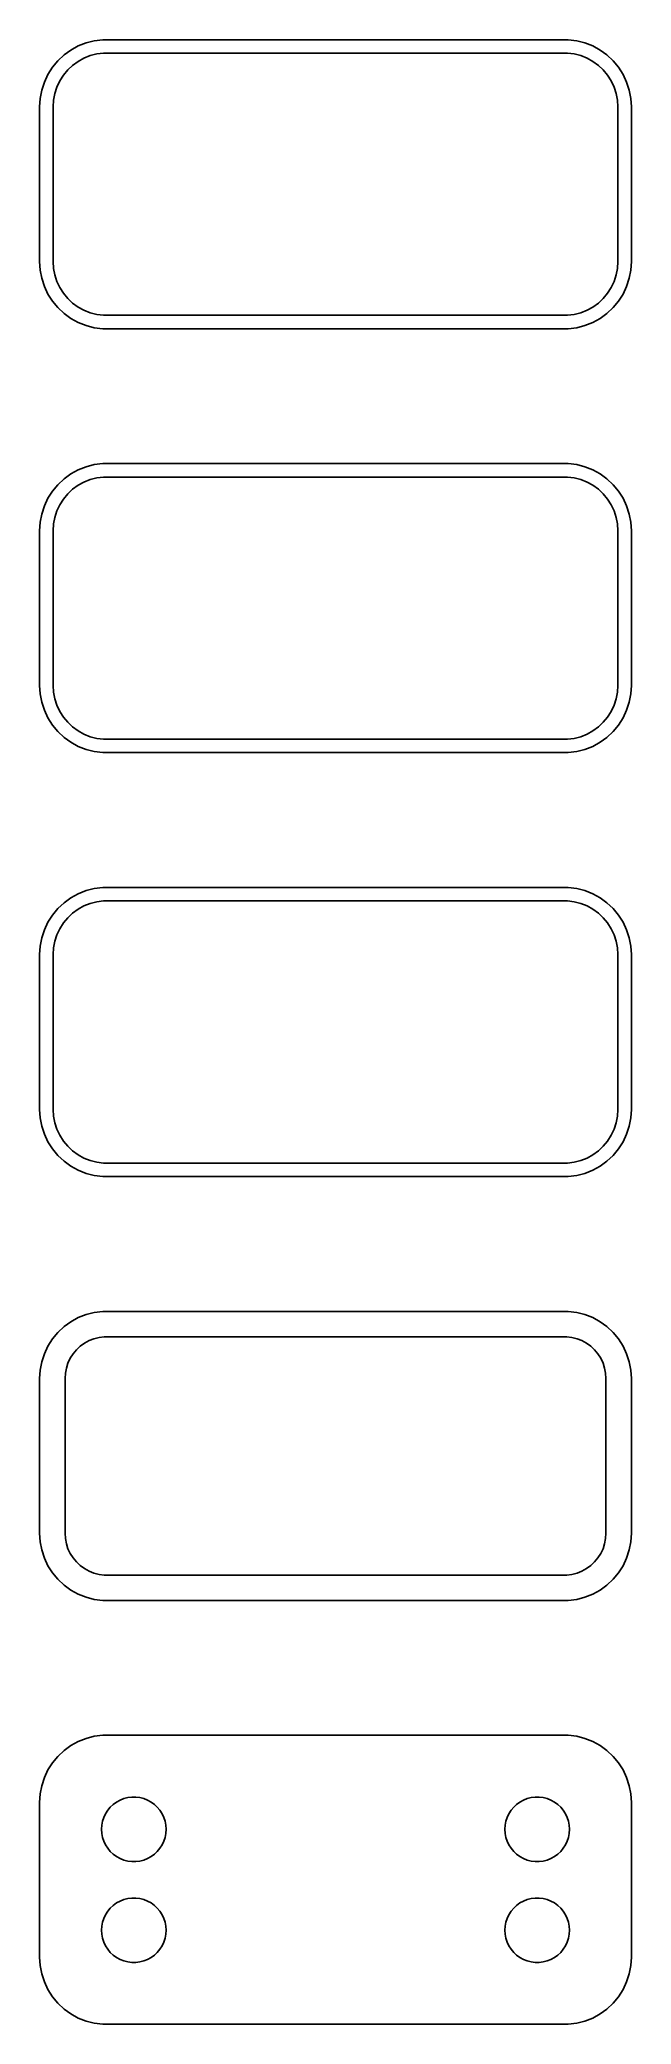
# Model space of a CAD drawing. Header units: metres. Extents: x -22 to 22, y 147 to 294.
import ezdxf

# ---------------------------------------------------------------- set-up
doc = ezdxf.new("R2010")
doc.units = ezdxf.units.M

msp = doc.modelspace()

# ---------------------------------------------------------------- linework, layer by layer
for p, q in [((-19.1289, 293.774), (-19.6791, 293.472)), ((-18.5451, 294.005), (-19.1289, 293.774)), ((-17.9369, 294.161), (-18.5451, 294.005)), ((-17.3139, 294.24), (-17.9369, 294.161)), ((17.3139, 294.24), (-17.3139, 294.24)), ((17.9369, 294.161), (17.3139, 294.24)), ((18.5451, 294.005), (17.9369, 294.161)), ((19.1289, 293.774), (18.5451, 294.005)), ((19.6791, 293.472), (19.1289, 293.774)), ((-21.0451, 292.189), (-21.3815, 291.659)), ((-20.6448, 292.673), (-21.0451, 292.189)), ((-20.1871, 293.103), (-20.6448, 292.673)), ((-19.6791, 293.472), (-20.1871, 293.103)), ((-19.9159, 291.988), (-19.5497, 292.332)), ((-19.5497, 292.332), (-19.1433, 292.627)), ((-19.1433, 292.627), (-18.7031, 292.869)), ((-18.7031, 292.869), (-18.2361, 293.054)), ((-18.2361, 293.054), (-17.7495, 293.179)), ((-17.7495, 293.179), (-17.2512, 293.242)), ((-17.2512, 293.242), (17.2512, 293.242)), ((17.2512, 293.242), (17.7495, 293.179)), ((17.7495, 293.179), (18.2361, 293.054)), ((18.2361, 293.054), (18.7031, 292.869)), ((18.7031, 292.869), (19.1433, 292.627)), ((19.1433, 292.627), (19.5497, 292.332)), ((19.5497, 292.332), (19.9159, 291.988)), ((20.1871, 293.103), (19.6791, 293.472)), ((20.6448, 292.673), (20.1871, 293.103)), ((21.0451, 292.189), (20.6448, 292.673)), ((21.3815, 291.659), (21.0451, 292.189)), ((-21.6489, 291.091), (-21.8429, 290.493)), ((-21.3815, 291.659), (-21.6489, 291.091)), ((-20.8743, 290.245), (-20.7191, 290.722)), ((-20.7191, 290.722), (-20.5052, 291.177)), ((-20.5052, 291.177), (-20.2361, 291.601)), ((-20.2361, 291.601), (-19.9159, 291.988)), ((19.9159, 291.988), (20.2361, 291.601)), ((20.2361, 291.601), (20.5052, 291.177)), ((20.5052, 291.177), (20.7191, 290.722)), ((20.7191, 290.722), (20.8743, 290.245)), ((21.6489, 291.091), (21.3815, 291.659)), ((21.8429, 290.493), (21.6489, 291.091)), ((-21.9606, 289.877), (-22, 289.25)), ((-22, 289.25), (-22, 277.75)), ((-21.8429, 290.493), (-21.9606, 289.877)), ((-21, 289.25), (-20.9684, 289.751)), ((-21, 277.75), (-21, 289.25)), ((-20.9684, 289.751), (-20.8743, 290.245)), ((20.8743, 290.245), (20.9684, 289.751)), ((20.9684, 289.751), (21, 289.25)), ((21, 289.25), (21, 277.75)), ((21.9606, 289.877), (21.8429, 290.493)), ((22, 289.25), (21.9606, 289.877)), ((22, 277.75), (22, 289.25)), ((-22, 277.75), (-21.9606, 277.123)), ((-20.9684, 277.249), (-21, 277.75)), ((21, 277.75), (20.9684, 277.249)), ((21.9606, 277.123), (22, 277.75)), ((-21.9606, 277.123), (-21.8429, 276.507)), ((-21.8429, 276.507), (-21.6489, 275.909)), ((-21.6489, 275.909), (-21.3815, 275.341)), ((-20.8743, 276.755), (-20.9684, 277.249)), ((-20.7191, 276.278), (-20.8743, 276.755)), ((-20.5052, 275.823), (-20.7191, 276.278)), ((-20.2361, 275.399), (-20.5052, 275.823)), ((20.5052, 275.823), (20.2361, 275.399)), ((20.7191, 276.278), (20.5052, 275.823)), ((20.8743, 276.755), (20.7191, 276.278)), ((20.9684, 277.249), (20.8743, 276.755)), ((21.3815, 275.341), (21.6489, 275.909)), ((21.6489, 275.909), (21.8429, 276.507)), ((21.8429, 276.507), (21.9606, 277.123)), ((-21.3815, 275.341), (-21.0451, 274.811)), ((-21.0451, 274.811), (-20.6448, 274.327)), ((-20.6448, 274.327), (-20.1871, 273.897)), ((-19.9159, 275.012), (-20.2361, 275.399)), ((-19.5497, 274.668), (-19.9159, 275.012)), ((-19.1433, 274.373), (-19.5497, 274.668)), ((-18.7031, 274.131), (-19.1433, 274.373)), ((19.1433, 274.373), (18.7031, 274.131)), ((19.5497, 274.668), (19.1433, 274.373)), ((19.9159, 275.012), (19.5497, 274.668)), ((20.2361, 275.399), (19.9159, 275.012)), ((20.1871, 273.897), (20.6448, 274.327)), ((20.6448, 274.327), (21.0451, 274.811)), ((21.0451, 274.811), (21.3815, 275.341)), ((-20.1871, 273.897), (-19.6791, 273.528)), ((-19.6791, 273.528), (-19.1289, 273.226)), ((-19.1289, 273.226), (-18.5451, 272.995)), ((-18.2361, 273.946), (-18.7031, 274.131)), ((-18.5451, 272.995), (-17.9369, 272.839)), ((-17.7495, 273.821), (-18.2361, 273.946)), ((-17.9369, 272.839), (-17.3139, 272.76)), ((-17.2512, 273.758), (-17.7495, 273.821)), ((17.2512, 273.758), (-17.2512, 273.758)), ((17.7495, 273.821), (17.2512, 273.758)), ((17.3139, 272.76), (17.9369, 272.839)), ((18.2361, 273.946), (17.7495, 273.821)), ((17.9369, 272.839), (18.5451, 272.995)), ((18.7031, 274.131), (18.2361, 273.946)), ((18.5451, 272.995), (19.1289, 273.226)), ((19.1289, 273.226), (19.6791, 273.528)), ((19.6791, 273.528), (20.1871, 273.897)), ((-17.3139, 272.76), (17.3139, 272.76)), ((-17.9369, 262.661), (-18.5451, 262.505)), ((-17.3139, 262.74), (-17.9369, 262.661)), ((17.3139, 262.74), (-17.3139, 262.74)), ((17.9369, 262.661), (17.3139, 262.74)), ((18.5451, 262.505), (17.9369, 262.661)), ((-20.6448, 261.173), (-21.0451, 260.689)), ((-20.1871, 261.603), (-20.6448, 261.173)), ((-19.6791, 261.972), (-20.1871, 261.603)), ((-19.1289, 262.274), (-19.6791, 261.972)), ((-19.5497, 260.832), (-19.1433, 261.127)), ((-19.1433, 261.127), (-18.7031, 261.369)), ((-18.5451, 262.505), (-19.1289, 262.274)), ((-18.7031, 261.369), (-18.2361, 261.554)), ((-18.2361, 261.554), (-17.7495, 261.679)), ((-17.7495, 261.679), (-17.2512, 261.742)), ((-17.2512, 261.742), (17.2512, 261.742)), ((17.2512, 261.742), (17.7495, 261.679)), ((17.7495, 261.679), (18.2361, 261.554)), ((18.2361, 261.554), (18.7031, 261.369)), ((19.1289, 262.274), (18.5451, 262.505)), ((18.7031, 261.369), (19.1433, 261.127)), ((19.6791, 261.972), (19.1289, 262.274)), ((19.1433, 261.127), (19.5497, 260.832)), ((20.1871, 261.603), (19.6791, 261.972)), ((20.6448, 261.173), (20.1871, 261.603)), ((21.0451, 260.689), (20.6448, 261.173)), ((-21.6489, 259.591), (-21.8429, 258.993)), ((-21.3815, 260.159), (-21.6489, 259.591)), ((-21.0451, 260.689), (-21.3815, 260.159)), ((-20.7191, 259.222), (-20.5052, 259.677)), ((-20.5052, 259.677), (-20.2361, 260.101)), ((-20.2361, 260.101), (-19.9159, 260.488)), ((-19.9159, 260.488), (-19.5497, 260.832)), ((19.5497, 260.832), (19.9159, 260.488)), ((19.9159, 260.488), (20.2361, 260.101)), ((20.2361, 260.101), (20.5052, 259.677)), ((20.5052, 259.677), (20.7191, 259.222)), ((21.3815, 260.159), (21.0451, 260.689)), ((21.6489, 259.591), (21.3815, 260.159)), ((21.8429, 258.993), (21.6489, 259.591)), ((-21.9606, 258.377), (-22, 257.75)), ((-21.8429, 258.993), (-21.9606, 258.377)), ((-21, 257.75), (-20.9684, 258.251)), ((-20.9684, 258.251), (-20.8743, 258.745)), ((-20.8743, 258.745), (-20.7191, 259.222)), ((20.7191, 259.222), (20.8743, 258.745)), ((20.8743, 258.745), (20.9684, 258.251)), ((20.9684, 258.251), (21, 257.75)), ((21.9606, 258.377), (21.8429, 258.993)), ((22, 257.75), (21.9606, 258.377)), ((-22, 257.75), (-22, 246.25)), ((-21, 246.25), (-21, 257.75)), ((21, 257.75), (21, 246.25)), ((22, 246.25), (22, 257.75)), ((-22, 246.25), (-21.9606, 245.623)), ((-21.9606, 245.623), (-21.8429, 245.007)), ((-21.8429, 245.007), (-21.6489, 244.409)), ((-20.9684, 245.749), (-21, 246.25)), ((-20.8743, 245.255), (-20.9684, 245.749)), ((-20.7191, 244.778), (-20.8743, 245.255)), ((20.8743, 245.255), (20.7191, 244.778)), ((20.9684, 245.749), (20.8743, 245.255)), ((21, 246.25), (20.9684, 245.749)), ((21.6489, 244.409), (21.8429, 245.007)), ((21.8429, 245.007), (21.9606, 245.623)), ((21.9606, 245.623), (22, 246.25)), ((-21.6489, 244.409), (-21.3815, 243.841)), ((-21.3815, 243.841), (-21.0451, 243.311)), ((-20.5052, 244.323), (-20.7191, 244.778)), ((-20.2361, 243.899), (-20.5052, 244.323)), ((-19.9159, 243.512), (-20.2361, 243.899)), ((-19.5497, 243.168), (-19.9159, 243.512)), ((19.9159, 243.512), (19.5497, 243.168)), ((20.2361, 243.899), (19.9159, 243.512)), ((20.5052, 244.323), (20.2361, 243.899)), ((20.7191, 244.778), (20.5052, 244.323)), ((21.0451, 243.311), (21.3815, 243.841)), ((21.3815, 243.841), (21.6489, 244.409)), ((-21.0451, 243.311), (-20.6448, 242.827)), ((-20.6448, 242.827), (-20.1871, 242.397)), ((-20.1871, 242.397), (-19.6791, 242.028)), ((-19.6791, 242.028), (-19.1289, 241.726)), ((-19.1433, 242.873), (-19.5497, 243.168)), ((-18.7031, 242.631), (-19.1433, 242.873)), ((-18.2361, 242.446), (-18.7031, 242.631)), ((-17.7495, 242.321), (-18.2361, 242.446)), ((-17.2512, 242.258), (-17.7495, 242.321)), ((17.2512, 242.258), (-17.2512, 242.258)), ((17.7495, 242.321), (17.2512, 242.258)), ((18.2361, 242.446), (17.7495, 242.321)), ((18.7031, 242.631), (18.2361, 242.446)), ((19.1433, 242.873), (18.7031, 242.631)), ((19.1289, 241.726), (19.6791, 242.028)), ((19.5497, 243.168), (19.1433, 242.873)), ((19.6791, 242.028), (20.1871, 242.397)), ((20.1871, 242.397), (20.6448, 242.827)), ((20.6448, 242.827), (21.0451, 243.311)), ((-19.1289, 241.726), (-18.5451, 241.495)), ((-18.5451, 241.495), (-17.9369, 241.339)), ((-17.9369, 241.339), (-17.3139, 241.26)), ((-17.3139, 241.26), (17.3139, 241.26)), ((17.3139, 241.26), (17.9369, 241.339)), ((17.9369, 241.339), (18.5451, 241.495)), ((18.5451, 241.495), (19.1289, 241.726)), ((-20.1871, 230.103), (-20.6448, 229.673)), ((-19.6791, 230.472), (-20.1871, 230.103)), ((-19.1289, 230.774), (-19.6791, 230.472)), ((-18.5451, 231.005), (-19.1289, 230.774)), ((-17.9369, 231.161), (-18.5451, 231.005)), ((-18.2361, 230.054), (-17.7495, 230.179)), ((-17.3139, 231.24), (-17.9369, 231.161)), ((-17.7495, 230.179), (-17.2512, 230.242)), ((17.3139, 231.24), (-17.3139, 231.24)), ((-17.2512, 230.242), (17.2512, 230.242)), ((17.2512, 230.242), (17.7495, 230.179)), ((17.9369, 231.161), (17.3139, 231.24)), ((17.7495, 230.179), (18.2361, 230.054)), ((18.5451, 231.005), (17.9369, 231.161)), ((19.1289, 230.774), (18.5451, 231.005)), ((19.6791, 230.472), (19.1289, 230.774)), ((20.1871, 230.103), (19.6791, 230.472)), ((20.6448, 229.673), (20.1871, 230.103)), ((-21.3815, 228.659), (-21.6489, 228.091)), ((-21.0451, 229.189), (-21.3815, 228.659)), ((-20.6448, 229.673), (-21.0451, 229.189)), ((-20.5052, 228.177), (-20.2361, 228.601)), ((-20.2361, 228.601), (-19.9159, 228.988)), ((-19.9159, 228.988), (-19.5497, 229.332)), ((-19.5497, 229.332), (-19.1433, 229.627)), ((-19.1433, 229.627), (-18.7031, 229.869)), ((-18.7031, 229.869), (-18.2361, 230.054)), ((18.2361, 230.054), (18.7031, 229.869)), ((18.7031, 229.869), (19.1433, 229.627)), ((19.1433, 229.627), (19.5497, 229.332)), ((19.5497, 229.332), (19.9159, 228.988)), ((19.9159, 228.988), (20.2361, 228.601)), ((20.2361, 228.601), (20.5052, 228.177)), ((21.0451, 229.189), (20.6448, 229.673)), ((21.3815, 228.659), (21.0451, 229.189)), ((21.6489, 228.091), (21.3815, 228.659)), ((-21.8429, 227.493), (-21.9606, 226.877)), ((-21.6489, 228.091), (-21.8429, 227.493)), ((-20.9684, 226.751), (-20.8743, 227.245)), ((-20.8743, 227.245), (-20.7191, 227.722)), ((-20.7191, 227.722), (-20.5052, 228.177)), ((20.5052, 228.177), (20.7191, 227.722)), ((20.7191, 227.722), (20.8743, 227.245)), ((20.8743, 227.245), (20.9684, 226.751)), ((21.8429, 227.493), (21.6489, 228.091)), ((21.9606, 226.877), (21.8429, 227.493)), ((-21.9606, 226.877), (-22, 226.25)), ((-22, 226.25), (-22, 214.75)), ((-21, 226.25), (-20.9684, 226.751)), ((-21, 214.75), (-21, 226.25)), ((20.9684, 226.751), (21, 226.25)), ((21, 226.25), (21, 214.75)), ((22, 226.25), (21.9606, 226.877)), ((22, 214.75), (22, 226.25)), ((-22, 214.75), (-21.9606, 214.123)), ((-21.9606, 214.123), (-21.8429, 213.507)), ((-20.9684, 214.249), (-21, 214.75)), ((-20.8743, 213.755), (-20.9684, 214.249)), ((20.9684, 214.249), (20.8743, 213.755)), ((21, 214.75), (20.9684, 214.249)), ((21.8429, 213.507), (21.9606, 214.123)), ((21.9606, 214.123), (22, 214.75)), ((-21.8429, 213.507), (-21.6489, 212.909)), ((-21.6489, 212.909), (-21.3815, 212.341)), ((-20.7191, 213.278), (-20.8743, 213.755)), ((-20.5052, 212.823), (-20.7191, 213.278)), ((-20.2361, 212.399), (-20.5052, 212.823)), ((-19.9159, 212.012), (-20.2361, 212.399)), ((20.2361, 212.399), (19.9159, 212.012)), ((20.5052, 212.823), (20.2361, 212.399)), ((20.7191, 213.278), (20.5052, 212.823)), ((20.8743, 213.755), (20.7191, 213.278)), ((21.3815, 212.341), (21.6489, 212.909)), ((21.6489, 212.909), (21.8429, 213.507)), ((-21.3815, 212.341), (-21.0451, 211.811)), ((-21.0451, 211.811), (-20.6448, 211.327)), ((-20.6448, 211.327), (-20.1871, 210.897)), ((-20.1871, 210.897), (-19.6791, 210.528)), ((-19.5497, 211.668), (-19.9159, 212.012)), ((-19.1433, 211.373), (-19.5497, 211.668)), ((-18.7031, 211.131), (-19.1433, 211.373)), ((-18.2361, 210.946), (-18.7031, 211.131)), ((-17.7495, 210.821), (-18.2361, 210.946)), ((18.2361, 210.946), (17.7495, 210.821)), ((18.7031, 211.131), (18.2361, 210.946)), ((19.1433, 211.373), (18.7031, 211.131)), ((19.5497, 211.668), (19.1433, 211.373)), ((19.9159, 212.012), (19.5497, 211.668)), ((19.6791, 210.528), (20.1871, 210.897)), ((20.1871, 210.897), (20.6448, 211.327)), ((20.6448, 211.327), (21.0451, 211.811)), ((21.0451, 211.811), (21.3815, 212.341)), ((-19.6791, 210.528), (-19.1289, 210.226)), ((-19.1289, 210.226), (-18.5451, 209.995)), ((-18.5451, 209.995), (-17.9369, 209.839)), ((-17.9369, 209.839), (-17.3139, 209.76)), ((-17.2512, 210.758), (-17.7495, 210.821)), ((-17.3139, 209.76), (17.3139, 209.76)), ((17.2512, 210.758), (-17.2512, 210.758)), ((17.7495, 210.821), (17.2512, 210.758)), ((17.3139, 209.76), (17.9369, 209.839)), ((17.9369, 209.839), (18.5451, 209.995)), ((18.5451, 209.995), (19.1289, 210.226)), ((19.1289, 210.226), (19.6791, 210.528)), ((-19.1289, 199.274), (-19.6791, 198.972)), ((-18.5451, 199.505), (-19.1289, 199.274)), ((-17.9369, 199.661), (-18.5451, 199.505)), ((-17.3139, 199.74), (-17.9369, 199.661)), ((17.3139, 199.74), (-17.3139, 199.74)), ((17.9369, 199.661), (17.3139, 199.74)), ((18.5451, 199.505), (17.9369, 199.661)), ((19.1289, 199.274), (18.5451, 199.505)), ((19.6791, 198.972), (19.1289, 199.274)), ((-21.0451, 197.689), (-21.3815, 197.159)), ((-20.6448, 198.173), (-21.0451, 197.689)), ((-20.1871, 198.603), (-20.6448, 198.173)), ((-19.6791, 198.972), (-20.1871, 198.603)), ((-18.3254, 197.567), (-17.9619, 197.711)), ((-17.9619, 197.711), (-17.5833, 197.808)), ((-17.5833, 197.808), (-17.1954, 197.857)), ((-17.1954, 197.857), (17.1954, 197.857)), ((17.1954, 197.857), (17.5833, 197.808)), ((17.5833, 197.808), (17.9619, 197.711)), ((17.9619, 197.711), (18.3254, 197.567)), ((20.1871, 198.603), (19.6791, 198.972)), ((20.6448, 198.173), (20.1871, 198.603)), ((21.0451, 197.689), (20.6448, 198.173)), ((21.3815, 197.159), (21.0451, 197.689)), ((-21.6489, 196.591), (-21.8429, 195.993)), ((-21.3815, 197.159), (-21.6489, 196.591)), ((-19.8943, 195.896), (-19.7279, 196.25)), ((-19.7279, 196.25), (-19.5184, 196.58)), ((-19.5184, 196.58), (-19.2692, 196.881)), ((-19.2692, 196.881), (-18.9842, 197.149)), ((-18.9842, 197.149), (-18.668, 197.378)), ((-18.668, 197.378), (-18.3254, 197.567)), ((18.3254, 197.567), (18.668, 197.378)), ((18.668, 197.378), (18.9842, 197.149)), ((18.9842, 197.149), (19.2692, 196.881)), ((19.2692, 196.881), (19.5184, 196.58)), ((19.5184, 196.58), (19.7279, 196.25)), ((19.7279, 196.25), (19.8943, 195.896)), ((21.6489, 196.591), (21.3815, 197.159)), ((21.8429, 195.993), (21.6489, 196.591)), ((-21.9606, 195.377), (-22, 194.75)), ((-22, 194.75), (-22, 183.25)), ((-21.8429, 195.993), (-21.9606, 195.377)), ((-20.1129, 194.75), (-20.0884, 195.14)), ((-20.1129, 183.25), (-20.1129, 194.75)), ((-20.0884, 195.14), (-20.0151, 195.524)), ((-20.0151, 195.524), (-19.8943, 195.896)), ((19.8943, 195.896), (20.0151, 195.524)), ((20.0151, 195.524), (20.0884, 195.14)), ((20.0884, 195.14), (20.1129, 194.75)), ((20.1129, 194.75), (20.1129, 183.25)), ((21.9606, 195.377), (21.8429, 195.993)), ((22, 194.75), (21.9606, 195.377)), ((22, 183.25), (22, 194.75)), ((-22, 183.25), (-21.9606, 182.623)), ((-20.0884, 182.86), (-20.1129, 183.25)), ((20.1129, 183.25), (20.0884, 182.86)), ((21.9606, 182.623), (22, 183.25)), ((-21.9606, 182.623), (-21.8429, 182.007)), ((-21.8429, 182.007), (-21.6489, 181.409)), ((-21.6489, 181.409), (-21.3815, 180.841)), ((-20.0151, 182.476), (-20.0884, 182.86)), ((-19.8943, 182.104), (-20.0151, 182.476)), ((-19.7279, 181.75), (-19.8943, 182.104)), ((-19.5184, 181.42), (-19.7279, 181.75)), ((-19.2692, 181.119), (-19.5184, 181.42)), ((19.5184, 181.42), (19.2692, 181.119)), ((19.7279, 181.75), (19.5184, 181.42)), ((19.8943, 182.104), (19.7279, 181.75)), ((20.0151, 182.476), (19.8943, 182.104)), ((20.0884, 182.86), (20.0151, 182.476)), ((21.3815, 180.841), (21.6489, 181.409)), ((21.6489, 181.409), (21.8429, 182.007)), ((21.8429, 182.007), (21.9606, 182.623)), ((-21.3815, 180.841), (-21.0451, 180.311)), ((-21.0451, 180.311), (-20.6448, 179.827)), ((-18.9842, 180.851), (-19.2692, 181.119)), ((-18.668, 180.622), (-18.9842, 180.851)), ((-18.3254, 180.433), (-18.668, 180.622)), ((-17.9619, 180.289), (-18.3254, 180.433)), ((-17.5833, 180.192), (-17.9619, 180.289)), ((-17.1954, 180.143), (-17.5833, 180.192)), ((17.1954, 180.143), (-17.1954, 180.143)), ((17.5833, 180.192), (17.1954, 180.143)), ((17.9619, 180.289), (17.5833, 180.192)), ((18.3254, 180.433), (17.9619, 180.289)), ((18.668, 180.622), (18.3254, 180.433)), ((18.9842, 180.851), (18.668, 180.622)), ((19.2692, 181.119), (18.9842, 180.851)), ((20.6448, 179.827), (21.0451, 180.311)), ((21.0451, 180.311), (21.3815, 180.841)), ((-20.6448, 179.827), (-20.1871, 179.397)), ((-20.1871, 179.397), (-19.6791, 179.028)), ((-19.6791, 179.028), (-19.1289, 178.726)), ((-19.1289, 178.726), (-18.5451, 178.495)), ((-18.5451, 178.495), (-17.9369, 178.339)), ((17.9369, 178.339), (18.5451, 178.495)), ((18.5451, 178.495), (19.1289, 178.726)), ((19.1289, 178.726), (19.6791, 179.028)), ((19.6791, 179.028), (20.1871, 179.397)), ((20.1871, 179.397), (20.6448, 179.827)), ((-17.9369, 178.339), (-17.3139, 178.26)), ((-17.3139, 178.26), (17.3139, 178.26)), ((17.3139, 178.26), (17.9369, 178.339)), ((-17.9369, 168.161), (-18.5451, 168.005)), ((-17.3139, 168.24), (-17.9369, 168.161)), ((17.3139, 168.24), (-17.3139, 168.24)), ((17.9369, 168.161), (17.3139, 168.24)), ((18.5451, 168.005), (17.9369, 168.161)), ((-20.6448, 166.673), (-21.0451, 166.189)), ((-20.1871, 167.103), (-20.6448, 166.673)), ((-19.6791, 167.472), (-20.1871, 167.103)), ((-19.1289, 167.774), (-19.6791, 167.472)), ((-18.5451, 168.005), (-19.1289, 167.774)), ((19.1289, 167.774), (18.5451, 168.005)), ((19.6791, 167.472), (19.1289, 167.774)), ((20.1871, 167.103), (19.6791, 167.472)), ((20.6448, 166.673), (20.1871, 167.103)), ((21.0451, 166.189), (20.6448, 166.673)), ((-21.3815, 165.659), (-21.6489, 165.091)), ((-21.0451, 166.189), (-21.3815, 165.659)), ((21.3815, 165.659), (21.0451, 166.189)), ((21.6489, 165.091), (21.3815, 165.659)), ((-21.9606, 163.877), (-22, 163.25)), ((-21.8429, 164.493), (-21.9606, 163.877)), ((-21.6489, 165.091), (-21.8429, 164.493)), ((21.8429, 164.493), (21.6489, 165.091)), ((21.9606, 163.877), (21.8429, 164.493)), ((22, 163.25), (21.9606, 163.877)), ((-22, 163.25), (-22, 151.75)), ((-17.2315, 162.133), (-17.1031, 162.406)), ((-17.1031, 162.406), (-16.9416, 162.661)), ((-16.9416, 162.661), (-16.7495, 162.893)), ((-16.7495, 162.893), (-16.5298, 163.099)), ((-16.5298, 163.099), (-16.286, 163.276)), ((-16.286, 163.276), (-16.0219, 163.422)), ((-16.0219, 163.422), (-15.7416, 163.533)), ((-15.7416, 163.533), (-15.4497, 163.607)), ((-15.4497, 163.607), (-15.1507, 163.645)), ((-15.1507, 163.645), (-14.8493, 163.645)), ((-14.8493, 163.645), (-14.5503, 163.607)), ((-14.5503, 163.607), (-14.2583, 163.533)), ((-14.2583, 163.533), (-13.9781, 163.422)), ((-13.9781, 163.422), (-13.714, 163.276)), ((-13.714, 163.276), (-13.4702, 163.099)), ((-13.4702, 163.099), (-13.2505, 162.893)), ((-13.2505, 162.893), (-13.0583, 162.661)), ((-13.0583, 162.661), (-12.8969, 162.406)), ((-12.8969, 162.406), (-12.7685, 162.133)), ((12.7685, 162.133), (12.8969, 162.406)), ((12.8969, 162.406), (13.0583, 162.661)), ((13.0583, 162.661), (13.2505, 162.893)), ((13.2505, 162.893), (13.4702, 163.099)), ((13.4702, 163.099), (13.714, 163.276)), ((13.714, 163.276), (13.9781, 163.422)), ((13.9781, 163.422), (14.2583, 163.533)), ((14.2583, 163.533), (14.5503, 163.607)), ((14.5503, 163.607), (14.8493, 163.645)), ((14.8493, 163.645), (15.1507, 163.645)), ((15.1507, 163.645), (15.4497, 163.607)), ((15.4497, 163.607), (15.7416, 163.533)), ((15.7416, 163.533), (16.0219, 163.422)), ((16.0219, 163.422), (16.286, 163.276)), ((16.286, 163.276), (16.5298, 163.099)), ((16.5298, 163.099), (16.7495, 162.893)), ((16.7495, 162.893), (16.9416, 162.661)), ((16.9416, 162.661), (17.1031, 162.406)), ((17.1031, 162.406), (17.2315, 162.133)), ((22, 151.75), (22, 163.25)), ((-17.4, 161.25), (-17.3811, 161.551)), ((-17.3811, 160.949), (-17.4, 161.25)), ((-17.3811, 161.551), (-17.3246, 161.847)), ((-17.3246, 160.653), (-17.3811, 160.949)), ((-17.3246, 161.847), (-17.2315, 162.133)), ((-12.7685, 162.133), (-12.6754, 161.847)), ((-12.6754, 161.847), (-12.6189, 161.551)), ((-12.6189, 160.949), (-12.6754, 160.653)), ((-12.6189, 161.551), (-12.6, 161.25)), ((-12.6, 161.25), (-12.6189, 160.949)), ((12.6, 161.25), (12.6189, 161.551)), ((12.6189, 160.949), (12.6, 161.25)), ((12.6189, 161.551), (12.6754, 161.847)), ((12.6754, 160.653), (12.6189, 160.949)), ((12.6754, 161.847), (12.7685, 162.133)), ((17.2315, 162.133), (17.3246, 161.847)), ((17.3246, 161.847), (17.3811, 161.551)), ((17.3811, 160.949), (17.3246, 160.653)), ((17.3811, 161.551), (17.4, 161.25)), ((17.4, 161.25), (17.3811, 160.949)), ((-17.2315, 160.367), (-17.3246, 160.653)), ((-17.1031, 160.094), (-17.2315, 160.367)), ((-16.9416, 159.839), (-17.1031, 160.094)), ((-16.7495, 159.607), (-16.9416, 159.839)), ((-16.5298, 159.401), (-16.7495, 159.607)), ((-16.286, 159.224), (-16.5298, 159.401)), ((-13.4702, 159.401), (-13.714, 159.224)), ((-13.2505, 159.607), (-13.4702, 159.401)), ((-13.0583, 159.839), (-13.2505, 159.607)), ((-12.8969, 160.094), (-13.0583, 159.839)), ((-12.7685, 160.367), (-12.8969, 160.094)), ((-12.6754, 160.653), (-12.7685, 160.367)), ((12.7685, 160.367), (12.6754, 160.653)), ((12.8969, 160.094), (12.7685, 160.367)), ((13.0583, 159.839), (12.8969, 160.094)), ((13.2505, 159.607), (13.0583, 159.839)), ((13.4702, 159.401), (13.2505, 159.607)), ((13.714, 159.224), (13.4702, 159.401)), ((16.5298, 159.401), (16.286, 159.224)), ((16.7495, 159.607), (16.5298, 159.401)), ((16.9416, 159.839), (16.7495, 159.607)), ((17.1031, 160.094), (16.9416, 159.839)), ((17.2315, 160.367), (17.1031, 160.094)), ((17.3246, 160.653), (17.2315, 160.367)), ((-16.0219, 159.078), (-16.286, 159.224)), ((-15.7416, 158.967), (-16.0219, 159.078)), ((-15.4497, 158.893), (-15.7416, 158.967)), ((-15.1507, 158.855), (-15.4497, 158.893)), ((-14.8493, 158.855), (-15.1507, 158.855)), ((-14.5503, 158.893), (-14.8493, 158.855)), ((-14.2583, 158.967), (-14.5503, 158.893)), ((-13.9781, 159.078), (-14.2583, 158.967)), ((-13.714, 159.224), (-13.9781, 159.078)), ((13.9781, 159.078), (13.714, 159.224)), ((14.2583, 158.967), (13.9781, 159.078)), ((14.5503, 158.893), (14.2583, 158.967)), ((14.8493, 158.855), (14.5503, 158.893)), ((15.1507, 158.855), (14.8493, 158.855)), ((15.4497, 158.893), (15.1507, 158.855)), ((15.7416, 158.967), (15.4497, 158.893)), ((16.0219, 159.078), (15.7416, 158.967)), ((16.286, 159.224), (16.0219, 159.078)), ((-17.2315, 154.633), (-17.1031, 154.906)), ((-17.1031, 154.906), (-16.9416, 155.161)), ((-16.9416, 155.161), (-16.7495, 155.393)), ((-16.7495, 155.393), (-16.5298, 155.599)), ((-16.5298, 155.599), (-16.286, 155.776)), ((-16.286, 155.776), (-16.0219, 155.922)), ((-16.0219, 155.922), (-15.7416, 156.033)), ((-15.7416, 156.033), (-15.4497, 156.107)), ((-15.4497, 156.107), (-15.1507, 156.145)), ((-15.1507, 156.145), (-14.8493, 156.145)), ((-14.8493, 156.145), (-14.5503, 156.107)), ((-14.5503, 156.107), (-14.2583, 156.033)), ((-14.2583, 156.033), (-13.9781, 155.922)), ((-13.9781, 155.922), (-13.714, 155.776)), ((-13.714, 155.776), (-13.4702, 155.599)), ((-13.4702, 155.599), (-13.2505, 155.393)), ((-13.2505, 155.393), (-13.0583, 155.161)), ((-13.0583, 155.161), (-12.8969, 154.906)), ((-12.8969, 154.906), (-12.7685, 154.633)), ((12.7685, 154.633), (12.8969, 154.906)), ((12.8969, 154.906), (13.0583, 155.161)), ((13.0583, 155.161), (13.2505, 155.393)), ((13.2505, 155.393), (13.4702, 155.599)), ((13.4702, 155.599), (13.714, 155.776)), ((13.714, 155.776), (13.9781, 155.922)), ((13.9781, 155.922), (14.2583, 156.033)), ((14.2583, 156.033), (14.5503, 156.107)), ((14.5503, 156.107), (14.8493, 156.145)), ((14.8493, 156.145), (15.1507, 156.145)), ((15.1507, 156.145), (15.4497, 156.107)), ((15.4497, 156.107), (15.7416, 156.033)), ((15.7416, 156.033), (16.0219, 155.922)), ((16.0219, 155.922), (16.286, 155.776)), ((16.286, 155.776), (16.5298, 155.599)), ((16.5298, 155.599), (16.7495, 155.393)), ((16.7495, 155.393), (16.9416, 155.161)), ((16.9416, 155.161), (17.1031, 154.906)), ((17.1031, 154.906), (17.2315, 154.633)), ((-17.4, 153.75), (-17.3811, 154.051)), ((-17.3811, 153.449), (-17.4, 153.75)), ((-17.3811, 154.051), (-17.3246, 154.347)), ((-17.3246, 153.153), (-17.3811, 153.449)), ((-17.3246, 154.347), (-17.2315, 154.633)), ((-12.7685, 154.633), (-12.6754, 154.347)), ((-12.6754, 154.347), (-12.6189, 154.051)), ((-12.6189, 153.449), (-12.6754, 153.153)), ((-12.6189, 154.051), (-12.6, 153.75)), ((-12.6, 153.75), (-12.6189, 153.449)), ((12.6, 153.75), (12.6189, 154.051)), ((12.6189, 153.449), (12.6, 153.75)), ((12.6189, 154.051), (12.6754, 154.347)), ((12.6754, 153.153), (12.6189, 153.449)), ((12.6754, 154.347), (12.7685, 154.633)), ((17.2315, 154.633), (17.3246, 154.347)), ((17.3246, 154.347), (17.3811, 154.051)), ((17.3811, 153.449), (17.3246, 153.153)), ((17.3811, 154.051), (17.4, 153.75)), ((17.4, 153.75), (17.3811, 153.449)), ((-17.2315, 152.867), (-17.3246, 153.153)), ((-17.1031, 152.594), (-17.2315, 152.867)), ((-16.9416, 152.339), (-17.1031, 152.594)), ((-16.7495, 152.107), (-16.9416, 152.339)), ((-16.5298, 151.901), (-16.7495, 152.107)), ((-13.2505, 152.107), (-13.4702, 151.901)), ((-13.0583, 152.339), (-13.2505, 152.107)), ((-12.8969, 152.594), (-13.0583, 152.339)), ((-12.7685, 152.867), (-12.8969, 152.594)), ((-12.6754, 153.153), (-12.7685, 152.867)), ((12.7685, 152.867), (12.6754, 153.153)), ((12.8969, 152.594), (12.7685, 152.867)), ((13.0583, 152.339), (12.8969, 152.594)), ((13.2505, 152.107), (13.0583, 152.339)), ((13.4702, 151.901), (13.2505, 152.107)), ((16.7495, 152.107), (16.5298, 151.901)), ((16.9416, 152.339), (16.7495, 152.107)), ((17.1031, 152.594), (16.9416, 152.339)), ((17.2315, 152.867), (17.1031, 152.594)), ((17.3246, 153.153), (17.2315, 152.867)), ((-22, 151.75), (-21.9606, 151.123)), ((-21.9606, 151.123), (-21.8429, 150.507)), ((-21.8429, 150.507), (-21.6489, 149.909)), ((-16.286, 151.724), (-16.5298, 151.901)), ((-16.0219, 151.578), (-16.286, 151.724)), ((-15.7416, 151.467), (-16.0219, 151.578)), ((-15.4497, 151.393), (-15.7416, 151.467)), ((-15.1507, 151.355), (-15.4497, 151.393)), ((-14.8493, 151.355), (-15.1507, 151.355)), ((-14.5503, 151.393), (-14.8493, 151.355)), ((-14.2583, 151.467), (-14.5503, 151.393)), ((-13.9781, 151.578), (-14.2583, 151.467)), ((-13.714, 151.724), (-13.9781, 151.578)), ((-13.4702, 151.901), (-13.714, 151.724)), ((13.714, 151.724), (13.4702, 151.901)), ((13.9781, 151.578), (13.714, 151.724)), ((14.2583, 151.467), (13.9781, 151.578)), ((14.5503, 151.393), (14.2583, 151.467)), ((14.8493, 151.355), (14.5503, 151.393)), ((15.1507, 151.355), (14.8493, 151.355)), ((15.4497, 151.393), (15.1507, 151.355)), ((15.7416, 151.467), (15.4497, 151.393)), ((16.0219, 151.578), (15.7416, 151.467)), ((16.286, 151.724), (16.0219, 151.578)), ((16.5298, 151.901), (16.286, 151.724)), ((21.6489, 149.909), (21.8429, 150.507)), ((21.8429, 150.507), (21.9606, 151.123)), ((21.9606, 151.123), (22, 151.75)), ((-21.6489, 149.909), (-21.3815, 149.341)), ((-21.3815, 149.341), (-21.0451, 148.811)), ((21.0451, 148.811), (21.3815, 149.341)), ((21.3815, 149.341), (21.6489, 149.909)), ((-21.0451, 148.811), (-20.6448, 148.327)), ((-20.6448, 148.327), (-20.1871, 147.897)), ((-20.1871, 147.897), (-19.6791, 147.528)), ((-19.6791, 147.528), (-19.1289, 147.226)), ((19.1289, 147.226), (19.6791, 147.528)), ((19.6791, 147.528), (20.1871, 147.897)), ((20.1871, 147.897), (20.6448, 148.327)), ((20.6448, 148.327), (21.0451, 148.811)), ((-19.1289, 147.226), (-18.5451, 146.995)), ((-18.5451, 146.995), (-17.9369, 146.839)), ((-17.9369, 146.839), (-17.3139, 146.76)), ((-17.3139, 146.76), (17.3139, 146.76)), ((17.3139, 146.76), (17.9369, 146.839)), ((17.9369, 146.839), (18.5451, 146.995)), ((18.5451, 146.995), (19.1289, 147.226))]:
    msp.add_line(p, q)

doc.saveas('drawing.dxf')
